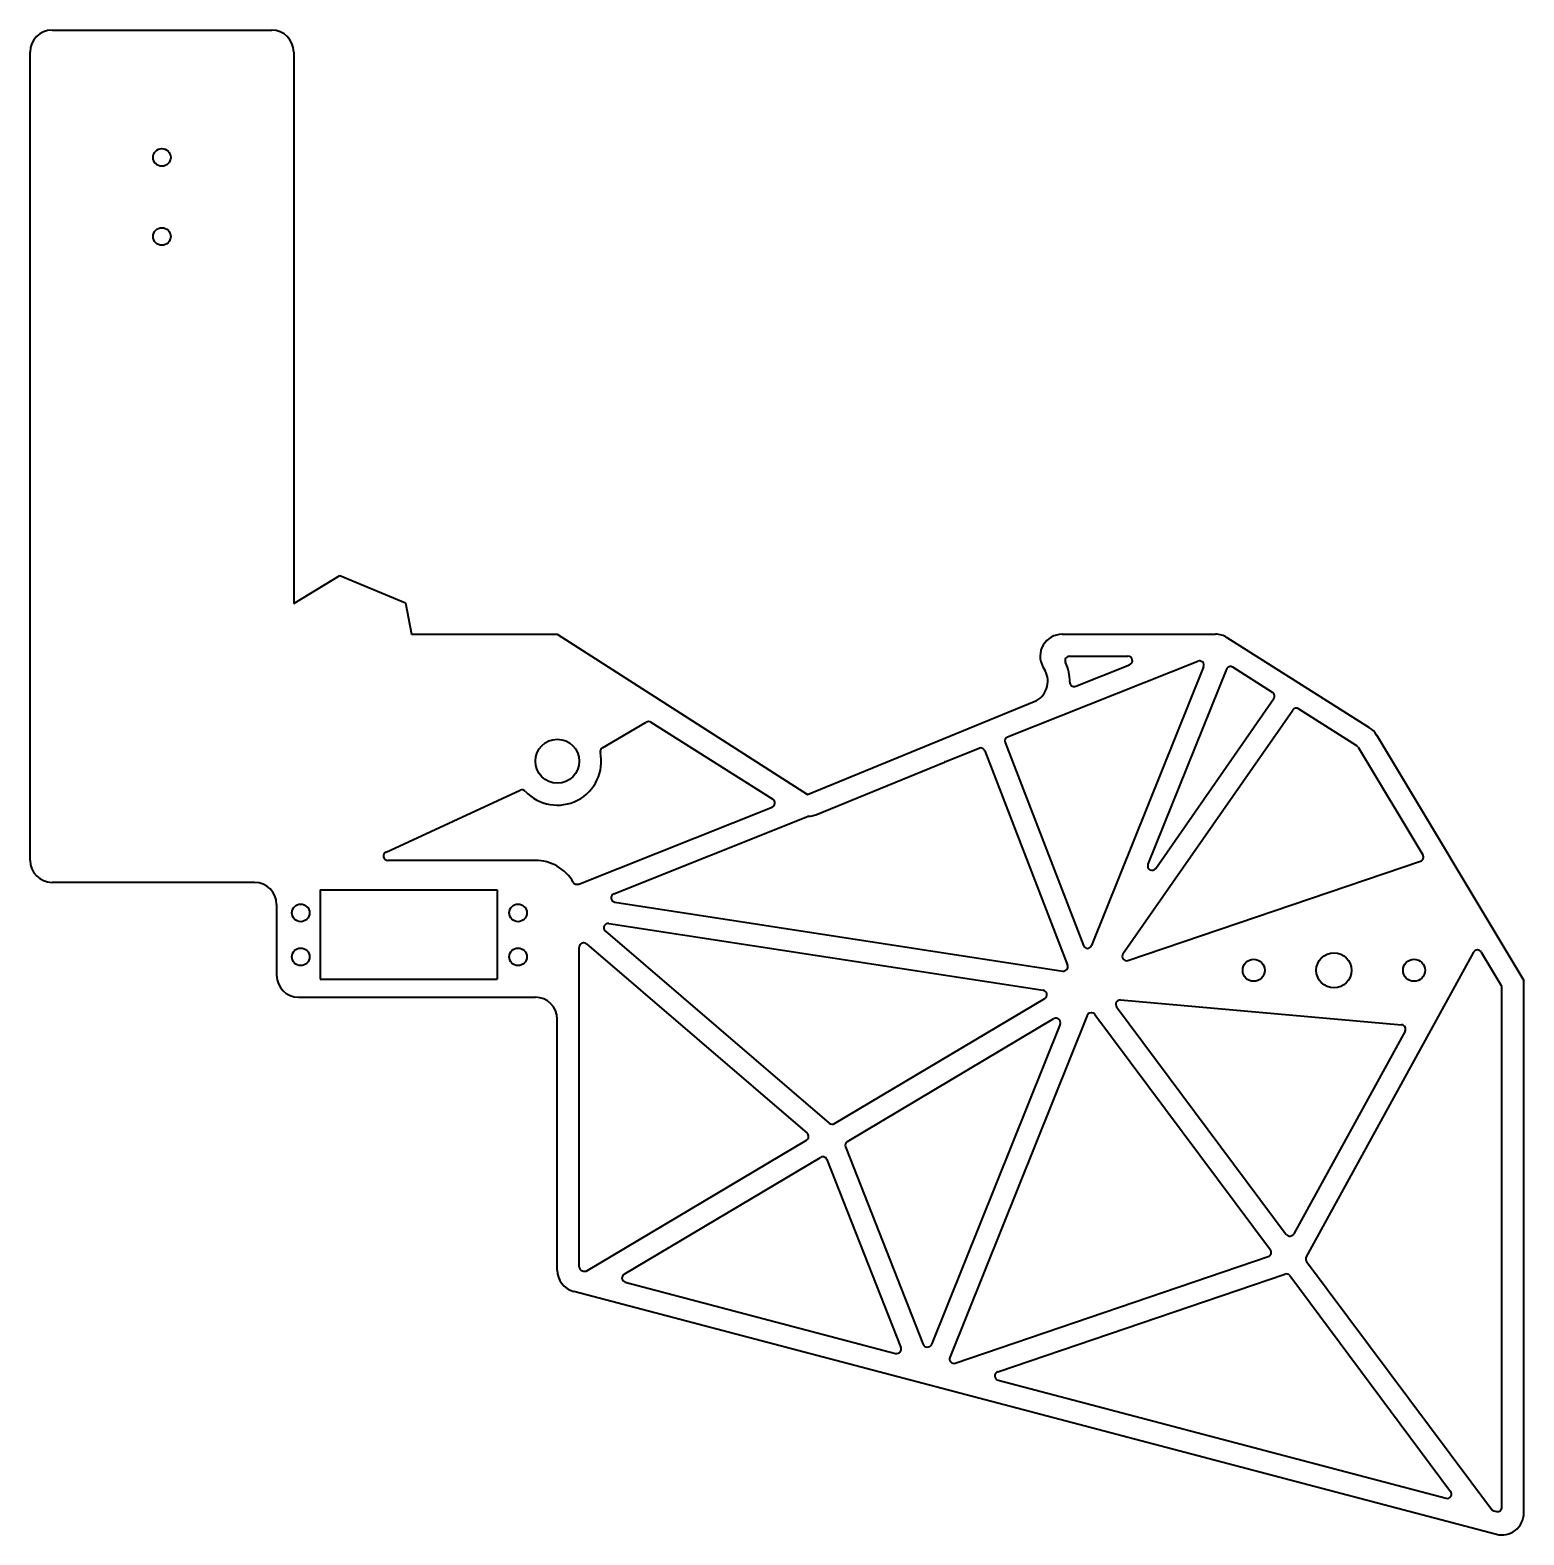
# Model space of a CAD drawing. Header units: millimetres. Extents: x -19.2 to 14.8, y -7.4 to 26.8.
import ezdxf

# ---------------------------------------------------------------- set-up
doc = ezdxf.new("R2010")
doc.units = ezdxf.units.MM
doc.layers.add('Visible', color=7, linetype='Continuous', lineweight=40)

msp = doc.modelspace()

# ---------------------------------------------------------------- linework, layer by layer
at = {"layer": 'Visible'}
for p, q in [((-18.739, 26.811), (-13.739, 26.811)), ((-19.239, 7.913), (-19.239, 26.311)), ((-13.239, 26.311), (-13.239, 13.76)), ((-13.239, 13.76), (-12.19, 14.397)), ((-12.19, 14.397), (-10.693, 13.778)), ((-10.693, 13.778), (-10.559, 13.06)), ((-10.559, 13.06), (-7.239, 13.06)), ((-7.239, 13.06), (-1.546, 9.416)), ((4.251, 13.06), (7.741, 13.06)), ((11.245, 10.933), (8.009, 12.982)), ((3.011, 10.724), (7.342, 12.448)), ((4.418, 12.56), (5.75, 12.56)), ((4.561, 11.879), (5.787, 12.367)), ((3.813, 12.319), (3.862, 12.23)), ((7.472, 12.318), (4.922, 5.974)), ((7.989, 12.263), (6.205, 7.825)), ((9.041, 11.737), (8.135, 12.31)), ((-1.546, 9.416), (3.613, 11.527)), ((5.636, 5.786), (9.498, 11.334)), ((6.38, 7.73), (9.07, 11.595)), ((10.958, 10.523), (9.633, 11.362)), ((-6.212, 10.479), (-5.213, 11.06)), ((-5.11, 11.058), (-2.335, 9.305)), ((11.407, 10.768), (14.761, 5.183)), ((1.578, 10.154), (2.36, 10.465)), ((2.491, 10.408), (4.372, 5.529)), ((2.954, 10.595), (4.736, 5.975)), ((10.99, 10.49), (12.462, 8.04)), ((-1.357, 8.953), (1.577, 10.153)), ((-11.137, 8.104), (-8.082, 9.509)), ((-6.753, 7.376), (-2.351, 9.128)), ((-5.952, 7.156), (-1.547, 8.91)), ((-7.739, 7.913), (-11.096, 7.913)), ((5.75, 5.634), (12.408, 7.894)), ((-14.128, 7.413), (-18.739, 7.413)), ((-12.64, 7.243), (-12.64, 5.21)), ((-12.64, 7.243), (-8.605, 7.243)), ((-8.605, 7.243), (-8.605, 5.21)), ((-13.628, 6.913), (-13.628, 5.299)), ((-5.93, 6.965), (4.264, 5.395)), ((-6.146, 6.305), (-1.05, 1.934)), ((-6.065, 6.48), (3.821, 4.957)), ((-6.739, -1.334), (-6.739, 5.938)), ((-6.574, 6.013), (-1.555, 1.708)), ((13.617, 5.824), (9.806, -1.106)), ((13.79, 5.828), (14.247, 5.068)), ((-12.64, 5.21), (-8.605, 5.21)), ((14.761, -6.938), (14.761, 5.183)), ((-13.128, 4.799), (-7.739, 4.799)), ((14.261, -6.808), (14.261, 5.016)), ((-0.933, 1.924), (3.857, 4.772)), ((5.491, 4.578), (9.353, -0.598)), ((5.58, 4.738), (11.978, 4.172)), ((-7.239, -1.411), (-7.239, 4.299)), ((-0.638, 1.518), (4.061, 4.312)), ((4.205, 4.189), (1.275, -3.102)), ((4.822, 4.384), (1.695, -3.397)), ((4.995, 4.406), (8.99, -0.947)), ((12.057, 4.025), (9.521, -0.586)), ((-6.566, -1.425), (-1.569, 1.546)), ((-0.68, 1.395), (1.089, -3.101)), ((-5.719, -1.503), (-1.248, 1.155)), ((-1.104, 1.106), (0.58, -3.172)), ((1.82, -3.529), (8.942, -1.102)), ((9.813, -1.214), (14.021, -6.852)), ((-6.664, -1.43), (-6.643, -1.436)), ((-5.694, -1.686), (0.461, -3.306)), ((2.786, -3.728), (9.318, -1.502)), ((9.43, -1.537), (13.094, -6.447)), ((-6.866, -1.894), (14.134, -7.422)), ((2.793, -3.919), (12.989, -6.603)), ((14.076, -6.889), (14.136, -6.905))]:
    msp.add_line(p, q, dxfattribs=at)
for centre, radius in [((-16.239, 23.913), 0.2), ((-16.239, 22.113), 0.2), ((-7.239, 10.171), 0.5), ((-13.079, 6.719), 0.2), ((-8.132, 6.719), 0.2), ((-13.079, 5.719), 0.2), ((-8.132, 5.719), 0.2), ((8.611, 5.413), 0.25), ((10.436, 5.413), 0.4), ((12.261, 5.413), 0.25)]:
    msp.add_circle(centre, radius, dxfattribs=at)
for centre, radius, start, end in [((-18.739, 26.311), 0.5, 90, 180), ((-13.739, 26.311), 0.5, 0, 90), ((4.251, 12.56), 0.5, 90, 208.8108), ((7.741, 12.56), 0.5, 57.6575, 90), ((4.418, 12.46), 0.1, 90, 205.3337), ((3.424, 11.989), 1, 359.095, 25.3337), ((5.75, 12.46), 0.1, 291.7045, 90), ((7.379, 12.355), 0.1, 338.1046, 111.7045), ((3.424, 11.989), 0.5, 292.2512, 28.8108), ((8.082, 12.226), 0.1, 57.6575, 158.1046), ((4.524, 11.972), 0.1, 179.095, 291.7045), ((8.988, 11.652), 0.1, 325.1595, 57.6575), ((9.58, 11.277), 0.1, 57.6575, 145.1595), ((-5.163, 10.973), 0.1, 57.7274, 120.169), ((3.048, 10.631), 0.1, 111.7045, 201.0894), ((10.978, 10.51), 0.5, 30.99, 57.6575), ((-7.239, 10.171), 1, 223.2406, 11.616), ((-6.161, 10.393), 0.1, 120.169, 191.616), ((2.397, 10.372), 0.1, 21.0894, 111.7045), ((10.904, 10.439), 0.1, 30.99, 57.6575), ((1.615, 10.061), 0.1, 111.7045, 112.2512), ((-8.04, 9.418), 0.1, 43.2406, 114.6876), ((-2.388, 9.221), 0.1, 291.7045, 57.7274), ((-1.51, 8.817), 0.1, 93.4273, 111.7045), ((-1.546, 9.416), 0.5, 273.4273, 292.2512), ((-18.739, 7.913), 0.5, 180, 270), ((-11.096, 8.013), 0.1, 114.6876, 270), ((-7.739, 6.913), 1, 30.3362, 90), ((12.376, 7.989), 0.1, 288.7484, 30.99), ((6.298, 7.788), 0.1, 158.1046, 325.1595), ((-14.128, 6.913), 0.5, 0, 90), ((-6.79, 7.469), 0.1, 210.3362, 291.7045), ((-5.915, 7.064), 0.1, 111.7045, 261.2438), ((-6.08, 6.381), 0.1, 81.2438, 229.3795), ((-6.639, 5.938), 0.1, 49.3795, 180), ((4.829, 6.011), 0.1, 201.0894, 338.1046), ((13.705, 5.776), 0.1, 30.99, 151.1926), ((4.279, 5.493), 0.1, 261.2438, 21.0894), ((5.718, 5.729), 0.1, 145.1595, 288.7484), ((-13.128, 5.299), 0.5, 180, 270), ((-7.739, 4.299), 0.5, 0, 90), ((3.806, 4.858), 0.1, 300.7337, 81.2438), ((14.161, 5.016), 0.1, 0, 30.99), ((5.571, 4.638), 0.1, 84.9505, 216.7323), ((4.112, 4.226), 0.1, 338.1046, 120.7337), ((4.915, 4.347), 0.1, 36.7323, 158.1046), ((11.969, 4.073), 0.1, 331.1926, 84.9505), ((-0.985, 2.01), 0.1, 229.3795, 300.7337), ((-1.62, 1.632), 0.1, 300.7337, 49.3795), ((-0.587, 1.432), 0.1, 120.7337, 201.4775), ((-1.197, 1.069), 0.1, 21.4775, 120.7337), ((9.434, -0.538), 0.1, 216.7323, 331.1926), ((8.91, -1.007), 0.1, 288.8196, 36.7323), ((-6.639, -1.334), 0.1, 180, 255.2536), ((9.894, -1.154), 0.1, 151.1926, 216.7323), ((-6.739, -1.411), 0.5, 180, 255.2536), ((-6.618, -1.339), 0.1, 255.2536, 300.7337), ((-5.668, -1.589), 0.1, 120.7337, 255.2536), ((9.35, -1.596), 0.1, 36.7323, 108.8196), ((0.487, -3.209), 0.1, 255.2536, 21.4775), ((1.182, -3.064), 0.1, 201.4775, 338.1046), ((1.788, -3.434), 0.1, 158.1046, 288.8196), ((2.818, -3.823), 0.1, 108.8196, 255.2536), ((13.014, -6.506), 0.1, 255.2536, 36.7323), ((14.161, -6.808), 0.1, 255.2536, 0), ((14.101, -6.793), 0.1, 216.7323, 255.2536), ((14.261, -6.938), 0.5, 255.2536, 0)]:
    msp.add_arc(centre, radius, start, end, dxfattribs=at)

doc.saveas('drawing.dxf')
